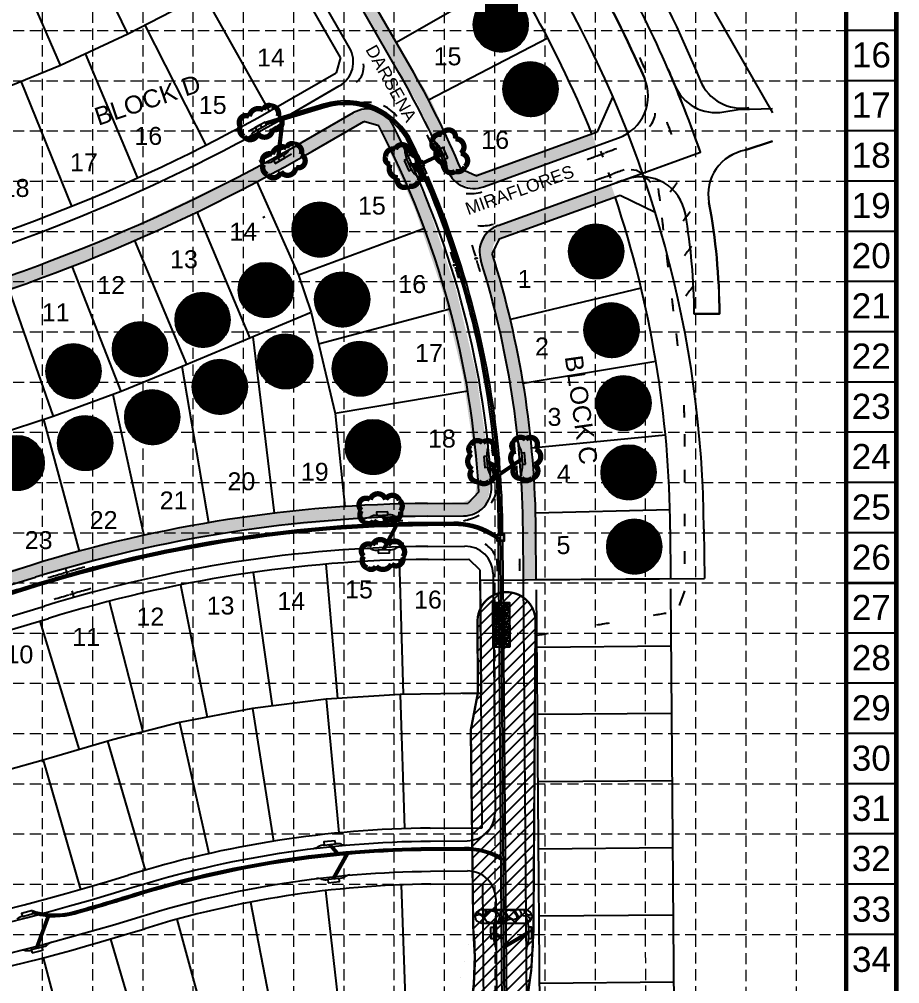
# Model space of a CAD drawing. Extents: x 2138193 to 2139991, y 332071 to 334944.
# Drawn here: x 2139205 to 2139991, y 333374 to 334235 of the extents above; entities that cross this region are included whole.
import ezdxf
from ezdxf.enums import TextEntityAlignment as Align

# ---------------------------------------------------------------- set-up
doc = ezdxf.new("R2010")
doc.units = 0
doc.header["$LTSCALE"] = 100
doc.header["$MEASUREMENT"] = 0
for name, pattern in [('DASHED', [0.75, 0.5, -0.25]), ('DASHED2', [0.375, 0.25, -0.125]), ('HIDDEN', [0.375, 0.25, -0.125])]:
    doc.linetypes.add(name, pattern=pattern)
doc.layers.add('0_cjb', color=5, linetype='Continuous', plot=False)
doc.layers.add('C-ROAD-ASPH-HTCH-OL', color=250, linetype='Continuous', plot=False)
for name, color, linetype in [('BASE', 7, 'Continuous'), ('C-EROS-HTCH-OL', 250, 'Continuous'), ('C-FLOW-ARROW-N', 7, 'Continuous'), ('C-ROAD-ASPH-N', 7, 'Continuous'), ('C-ROAD-BACK-F', 7, 'DASHED2'), ('C-ROAD-BACK-N', 1, 'Continuous'), ('C-ROAD-IDEN-N', 1, 'Continuous'), ('C-STRM-INLET-N', 4, 'Continuous'), ('C-STRM-PVC-INLET-N', 7, 'Continuous'), ('EROSION CONTROL BLANKET', 84, 'Continuous'), ('GRID', 254, 'DASHED'), ('LEGEND', 7, 'Continuous'), ('LOGO', 7, 'Continuous'), ('STORM', 5, 'Continuous'), ('V-ESMT-STRM-N', 2, 'DASHED'), ('V-PROP-E', 7, 'Continuous'), ('V-PROP-N', 3, 'Continuous'), ('V-PROP-RWAY-N', 4, 'Continuous'), ('V-PROP-SUBD-IDEN-N', 7, 'Continuous'), ('V-PROP-SUBD-N', 7, 'Continuous')]:
    doc.layers.add(name, color=color, linetype=linetype)
doc.styles.add('L80', font='simplex', dxfattribs={"height": 8})
doc.styles.add('ryland', font='ARIAL.TTF', dxfattribs={"height": 25})
doc.styles.get("Standard").update_dxf_attribs({"font": 'ARIAL.TTF'})
doc.dimstyles.new('40sc-FlowArrow', dxfattribs={"dimscale": 40, "dimtxt": 0.18, "dimasz": 0.13, "dimexe": 0.0625, "dimexo": 0.03, "dimgap": 0.02, "dimtad": 1, "dimdsep": 46, "dimtxsty": 'L80', "dimcen": 0.02, "dimclrd": 256, "dimclre": 256, "dimclrt": 256, "dimaunit": 1, "dimazin": 2, "dimtfac": 1, "dimtofl": 0, "dimtmove": 0, "dimatfit": 3, "dimfxl": 0, "dimtolj": 1, "dimtzin": 0, "dimlwd": -1, "dimlwe": -1, "dimarcsym": 0})
pattern_1 = [(174.72058, (2137339.8056, 334710.3259), (-239.9424488, 20.67896104), [2.69072, -266.38176]), (131.677478, (2137337.12625, 334710.57345), (159.48991827, -180.4521236), [4.61736, -457.1185]), (79.21818, (2137334.056, 334714.0221), (-56.8262465, -291.8403322), [3.25576, -322.32064]), (213.981478, (2137325.3852, 334717.2867), (332.63244068, 223.05976866), [4.20476, -416.27116]), (239.541478, (2137321.8985, 334714.93655), (132.63310857, 223.6257218), [4.1231, -408.18746]), (303.981478, (2137319.8085, 334711.38245), (-223.05976866, 332.63244068), [4.20476, -416.27116]), (344.401978, (2137322.1586, 334707.8958), (-315.74967042, 88.89400933), [5.56058, -550.49698]), (18.963078, (2137327.5144, 334706.4006), (436.42840963, 150.76550161), [5.24976, -519.72642]), (68.137378, (2137332.4792, 334708.1066), (112.80295797, 283.68202874), [4.219, -417.68146]), (121.94418, (2137334.0503, 334712.0222), (115.4677322, -188.3273857), [4.81664, -236.01526]), (169.105178, (2137331.5019, 334716.1094), (-319.828908, 60.9054196), [6.22896, -616.6675]), (85.52188, (2137337.06, 334701.2936), (12.5205059, 183.965324), [2.12602, -210.47688]), (118.176978, (2137337.226, 334703.4131), (123.34290673, -232.3499988), [4.04474, -400.43022]), (171.7078, (2137335.316, 334706.979), (-16.033895, -11.95468), [2.82842, -25.45584]), (149.90638, (2137336.4033, 334709.5355), (91.8411963, -56.2600717), [1.52316, -150.7923]), (238.50918, (2137335.0855, 334710.2992), (36.1469965, 51.897931), [2.15406, -105.54924]), (337.67158, (2137333.9603, 334708.4624), (67.9318353, -24.19225), [3.49858, -113.12046]), (108.27288, (2137337.1965, 334707.133), (7.8755, -44.022448), [2.52982, -60.71574]), (323.09728, (2137328.1517, 334719.5989), (167.64837573, -124.47498567), [3.544, -350.8569]), (17.05398, (2137330.9857, 334717.4708), (-224.1914879, -67.36601625), [2.97322, -294.34816]), (239.90638, (2137340.4033, 334709.5242), (56.2600717, 91.8411963), [3.0463, -149.26916]), (290.31828, (2137338.8758, 334706.8885), (-71.4452683, 196.2028888), [3.544, -350.8569]), (286.15178, (2137318.2107, 334712.187), (-27.7057037, 104.0787919), [3.4176, -167.46248]), (241.48288, (2137319.1615, 334708.9043), (116.59954256, 211.670842), [2.86356, -283.49286]), (13.50918, (2137324.489, 334697.4092), (104.0788217, 27.705593), [3.0463, -149.26916]), (324.06178, (2137327.451, 334698.1208), (-219.54633124, 160.6219524), [3.35262, -331.90848]), (16.15178, (2137318.6312, 334705.2658), (-104.0787919, -27.7057037), [1.7088, -169.17128]), (48.01768, (2137323.7717, 334698.371), (52.1809216, 63.8525795), [1.0198, -100.96058]), (112.67158, (2137324.454, 334699.1293), (19.830186, -60.056336), [4.1231, -78.339]), (132.716778, (2137322.8646, 334702.9338), (135.580672, -148.3842266), [3.821, -378.27846]), (250.39788, (2137332.517, 334707.3865), (20.113078, 39.943265), [2.88444, -69.22658]), (299.864978, (2137331.5495, 334704.6692), (171.16163654, -296.48557797), [5.03588, -498.55126]), (7.65318, (2137334.0572, 334700.302), (-160.0559562, -19.5472004), [2.05912, -203.85348]), (36.7078, (2137336.098, 334700.576), (4.07921, 27.98857), [1.2, -18.8]), (66.96418, (2137323.1065, 334703.6131), (-64.4186136, -147.8182652), [2.77848, -275.0704]), (354.72058, (2137324.1937, 334706.17), (239.9424488, -20.67896104), [5.38144, -263.69104]), (306.7078, (2137329.552, 334705.675), (27.98857, -4.07921), [5.2, -14.8]), (272.01258, (2137332.6606, 334701.506), (-7.30935767, 244.0216699), [3.16228, -313.06548]), (200.76238, (2137332.7716, 334698.3457), (-76.090241, -31.7848314), [2.91204, -142.69016]), (154.353778, (2137330.0487, 334697.3134), (-387.47788744, 185.0969586), [4.7413, -469.38948]), (122.133878, (2137325.7745, 334699.3655), (-139.3770343, 220.39519896), [5.01598, -496.58148])]
pattern_2 = [(45, (-102633169.5047, -16012918.0205), (-4.24264068712, 4.24264068712), [])]

# ---------------------------------------------------------------- blocks, each defined once
blk = doc.blocks.new('A$C24752AEE')
at = {"layer": 'C-ROAD-BACK-F', "linetype": 'Continuous'}
h = blk.add_hatch(dxfattribs=at)
h.set_pattern_fill('ANSI31', color=81, scale=48, style=0)
h.set_pattern_definition(pattern_2)
edge = h.paths.add_edge_path()
edge.add_arc((24.32, 24.32), 24.32, 0, 360)
at = {"layer": 'C-ROAD-BACK-F', "ltscale": 10}
h = blk.add_hatch(dxfattribs=at)
h.set_pattern_fill('ANSI31', color=1, scale=48, style=0)
h.set_pattern_definition(pattern_2)
edge = h.paths.add_edge_path()
edge.add_arc((24.32, 24.32), 24.32, 0, 360)
h = blk.add_hatch(dxfattribs=at)
h.set_pattern_fill('ANSI31', color=81, scale=4.8, style=0)
h.set_pattern_definition([(45, (-102633169.50465, -16012918.0205), (-0.424264068712, 0.424264068712), [])])
edge = h.paths.add_edge_path()
edge.add_arc((24.32, 24.32), 24.32, 0, 360)
h = blk.add_hatch(dxfattribs=at)
h.set_pattern_fill('ANSI31', color=81, scale=0.48, style=0)
h.set_pattern_definition([(45, (-102633169.50465, -16012918.02052), (-0.042426406871193, 0.042426406871193), [])])
edge = h.paths.add_edge_path()
edge.add_arc((24.32, 24.32), 24.32, 0, 360)
at = {"color": 5}
blk.add_circle((24.32, 24.32), 24.32, dxfattribs=at)
at = {"layer": 'BASE', "color": 5, "style": 'ryland', "width": 1}
blk.add_text('R', height=30.74, dxfattribs=at).set_placement((24.33, 9.69), align=Align.CENTER)
blk = doc.blocks.new('inlet protection')
at = {"layer": 'LEGEND', "color": 170, "ltscale": 100, "const_width": 9.48}
blk.add_lwpolyline([(38, 58.5, 0.520567), (38, 58.5, 0.765195), (16.6, 47.7, 0.417879), (16.5, 28.3, 0.6649), (41, 24.6, 0.744833), (68.6, 22.2, 0.975642), (85.8, 40, 0.520567), (81.5, 61.5, 0.520567), (65.8, 60, 0.540264), (38, 58.5)], format="xyb", close=True, dxfattribs=at)

msp = doc.modelspace()

# ---------------------------------------------------------------- hatches: boundary and pattern name
at = {"layer": 'STORM', "ltscale": 10}
h = msp.add_hatch(dxfattribs=at)
h.set_pattern_fill('ANSI31', color=5, scale=60, style=0)
edge = h.paths.add_edge_path()
edge.add_line((2139356.97, 332973.32), (2139375.28, 332974.8))
edge.add_arc((2139385.01, 332961.24), 16.69, 21.58813, 125.65233, ccw=False)
edge.add_line((2139400.52, 332967.38), (2139401.02, 332932.76))
edge.add_line((2139401.02, 332932.76), (2139515.83, 333090.04))
edge.add_line((2139515.83, 333090.04), (2139606.36, 333222.69))
edge.add_arc((2139283.65, 333424.65), 380.7, 327.96032, 359.37747)
edge.add_line((2139664.32, 333420.51), (2139666.13, 333696.22))
edge.add_arc((2139640.28, 333697.59), 25.89, 356.97573, 542.50747)
edge.add_line((2139614.41, 333696.45), (2139614.55, 333633.02))
edge.add_line((2139614.55, 333633.02), (2139608.34, 333600.43))
edge.add_line((2139608.34, 333600.43), (2139610.58, 333422.99))
edge.add_arc((2139337.37, 333395.65), 274.57, -35.58268, 5.71539, ccw=False)
edge.add_line((2139560.67, 333235.88), (2139356.97, 332973.32))
at = {"layer": 'STORM'}
h = msp.add_hatch(dxfattribs=at)
h.set_pattern_fill('GRAVEL', color=1, scale=7.5, style=0)
h.set_pattern_definition([(228.0128, (2139655.45, 333688.8597), (-59.999987, -67.50001), [1.009, -99.89316]), (184.9697, (2139654.775, 333688.1097), (90.000008, 7.4999348), [1.7315, -171.41944]), (132.5104, (2139653.05, 333687.9597), (74.9999304, -82.500065), [1.2209, -120.87024]), (267.2737, (2139650.125, 333686.0847), (7.49997, 150.0000022), [1.57679, -156.10169]), (292.8337, (2139650.05, 333684.5097), (-37.5000743, 89.999973), [1.54616, -153.0703]), (357.2737, (2139650.65, 333683.0847), (-150.0000022, 7.49997), [1.57679, -156.10169]), (37.6942, (2139652.225, 333683.00972), (-97.500055, -74.999928), [2.08522, -206.43637]), (72.2553, (2139653.875, 333684.28472), (52.5000807, 164.9999717), [1.96866, -194.8974]), (121.4296, (2139654.475, 333686.1597), (-60.0000618, 97.4999628), [1.58213, -156.63055]), (175.2364, (2139653.65, 333687.5097), (82.500007, -7.499936), [1.80624, -88.50572]), (222.3974, (2139651.85, 333687.65972), (-90.0000551, -82.4999406), [2.33586, -231.25031]), (138.8141, (2139657.55, 333686.0097), (-52.500022, 44.99998), [0.79726, -78.92883]), (171.4692, (2139656.95, 333686.5347), (97.499987, -15.0000593), [1.51678, -150.16133]), (225, (2139655.45, 333686.7597), (-8e-16, -7.5), [1.0607, -9.5459]), (203.1986, (2139654.925, 333687.6597), (37.499998, 15.00001), [0.5712, -56.5471]), (291.8014, (2139654.4, 333687.4347), (-7.5, 22.5), [0.8078, -39.581]), (30.9638, (2139654.7, 333686.6847), (22.499985, 15.00002), [1.312, -42.4202]), (161.565, (2139655.825, 333687.3597), (15, -7.49999), [0.9487, -22.7684]), (16.3895, (2139650.05, 333687.4347), (75.0000165, 22.4999453), [1.329, -131.57134]), (70.3462, (2139651.325, 333687.8097), (-29.999964, -82.500016), [1.11496, -110.38056]), (293.1986, (2139655.825, 333688.8597), (-15.00001, 37.499998), [1.14236, -55.97593]), (343.6105, (2139656.275, 333687.8097), (-75.0000165, 22.4999453), [1.329, -131.57134]), (339.444, (2139650.05, 333682.7847), (-37.500014, 14.99997), [1.2816, -62.79843]), (294.7751, (2139651.25, 333682.3347), (-37.4999414, 82.500026), [1.07383, -106.30982]), (66.8014, (2139655.9, 333681.3597), (15.00001, 37.499998), [1.14236, -55.97593]), (17.354, (2139656.35, 333682.4097), (-97.500015, -29.999959), [1.25723, -124.46568]), (69.444, (2139652.225, 333681.3597), (-14.99997, -37.500014), [0.6408, -63.43923]), (101.31, (2139655.45, 333681.3597), (-7.49998, 30.000006), [0.3824, -37.8602]), (165.964, (2139655.375, 333681.7347), (22.500004, -7.499985), [1.5462, -29.3771]), (186.009, (2139653.875, 333682.1097), (74.999998, 7.499995), [1.43287, -141.85442]), (303.69, (2139654.7, 333686.0097), (-7.50001, 15), [1.0817, -25.96]), (353.1572, (2139655.3, 333685.10972), (127.4999952, -15.00006), [1.88845, -186.95672]), (60.9454, (2139657.175, 333684.8847), (-30, -52.500003), [0.77217, -76.44505]), (90, (2139657.55, 333685.56), (-7.5, 7.5), [0.45, -7.05]), (120.2564, (2139653.725, 333682.3347), (29.999962, -52.5000184), [1.04193, -103.1514]), (48.0128, (2139653.2, 333683.2347), (59.999987, 67.50001), [2.01804, -98.88414]), (0, (2139654.55, 333684.735), (7.5, 7.5), [1.95, -5.55]), (325.3048, (2139656.5, 333684.7347), (-74.999957, 52.5000646), [1.18586, -117.39956]), (254.0546, (2139657.475, 333684.0597), (-7.5, -30), [1.092, -53.5088]), (207.646, (2139657.175, 333683.0097), (-142.4999686, -75.0000578), [1.778, -176.02105]), (175.4261, (2139655.6, 333682.18472), (-97.5000042, 7.499961), [1.881, -186.21805])])
h.paths.add_polyline_path([(2139643.37, 333674.22), (2139628.37, 333674.1), (2139628.05, 333714.1), (2139632.68, 333714.14), (2139632.8, 333699.14), (2139638.55, 333699.18), (2139638.43, 333714.18), (2139643.05, 333714.22)])
h = msp.add_hatch(dxfattribs=at)
h.set_pattern_fill('GRAVEL', color=1, scale=20, angle=-53.29222, style=0)
h.set_pattern_definition(pattern_1)
edge = h.paths.add_edge_path()
edge.add_line((2139656.75, 333439.91), (2139618.22, 333439.91))
edge.add_arc((2139618.22, 333433.91), 6, 90, 270)
edge.add_line((2139618.22, 333427.91), (2139656.75, 333427.91))
edge.add_arc((2139656.75, 333433.91), 6, 270, 450)
h = msp.add_hatch(dxfattribs=at)
h.set_pattern_fill('GRAVEL', color=1, scale=20, angle=-53.29222, style=0)
h.set_pattern_definition(pattern_1)
edge = h.paths.add_edge_path()
edge.add_line((2139656.75, 333439.91), (2139618.22, 333439.91))
edge.add_arc((2139618.22, 333433.91), 6, 90, 270)
edge.add_line((2139618.22, 333427.91), (2139656.75, 333427.91))
edge.add_arc((2139656.75, 333433.91), 6, 270, 450)

# ---------------------------------------------------------------- linework, layer by layer
at = {"layer": '0_cjb'}
msp.add_line((2139422.66, 334058.06), (2139424.5, 334058.83), dxfattribs=at)
for points in [[(2139410.02, 334135.04), (2139420.38, 334140.76), (2139421.73, 334138.27)], [(2139448.38, 334114.42), (2139438.02, 334108.7), (2139436.67, 334111.19)]]:
    msp.add_lwpolyline(points, dxfattribs=at)
at = {"layer": 'BASE'}
for p, q in [((2139988.37, 332072.69), (2139988.37, 334942.37)), ((2139943.53, 332117.53), (2139943.53, 334897.53)), ((2139988.37, 334224.95), (2139943.53, 334224.95)), ((2139988.37, 334180.11), (2139943.53, 334180.11)), ((2139988.37, 334135.27), (2139943.53, 334135.27)), ((2139988.37, 334090.43), (2139943.53, 334090.43)), ((2139988.37, 334045.6), (2139943.53, 334045.6)), ((2139988.37, 334000.76), (2139943.53, 334000.76)), ((2139988.37, 333955.92), (2139943.53, 333955.92)), ((2139988.37, 333911.08), (2139943.53, 333911.08)), ((2139988.37, 333866.24), (2139943.53, 333866.24)), ((2139988.37, 333821.4), (2139943.53, 333821.4)), ((2139988.37, 333776.56), (2139943.53, 333776.56)), ((2139988.37, 333731.72), (2139943.53, 333731.72)), ((2139988.37, 333686.89), (2139943.53, 333686.89)), ((2139988.37, 333642.05), (2139943.53, 333642.05)), ((2139988.37, 333597.21), (2139943.53, 333597.21)), ((2139988.37, 333552.37), (2139943.53, 333552.37)), ((2139988.37, 333507.53), (2139943.53, 333507.53)), ((2139988.37, 333462.69), (2139943.53, 333462.69)), ((2139988.37, 333417.85), (2139943.53, 333417.85))]:
    msp.add_line(p, q, dxfattribs=at)
at = {"layer": 'BASE', "color": 7, "ltscale": 10, "const_width": 1}
for points in [[(2139987.9, 334224.94), (2139944.52, 334224.94)], [(2139987.9, 334180.17), (2139944.52, 334180.17)], [(2139987.9, 334135.23), (2139944.52, 334135.23)], [(2139987.9, 334090.25), (2139944.52, 334090.25)], [(2139987.9, 334045.48), (2139944.52, 334045.48)], [(2139987.9, 334000.72), (2139944.52, 334000.72)], [(2139987.9, 333955.75), (2139944.52, 333955.75)], [(2139987.9, 333910.87), (2139944.52, 333910.87)], [(2139987.9, 333866.08), (2139944.52, 333866.08)], [(2139987.9, 333821.35), (2139944.52, 333821.35)], [(2139987.9, 333776.33), (2139944.52, 333776.33)], [(2139987.9, 333731.07), (2139944.52, 333731.07)], [(2139987.9, 333686.96), (2139944.52, 333686.96)], [(2139987.9, 333642.17), (2139944.52, 333642.17)], [(2139987.9, 333597.46), (2139944.52, 333597.46)], [(2139987.9, 333551.94), (2139944.52, 333551.94)], [(2139987.9, 333507.5), (2139944.52, 333507.5)], [(2139987.9, 333463.02), (2139944.52, 333463.02)], [(2139987.9, 333417.97), (2139944.52, 333417.97)]]:
    msp.add_lwpolyline(points, dxfattribs=at)
at = {"layer": 'C-EROS-HTCH-OL'}
msp.add_lwpolyline([(2139375.95, 332999.02), (2139408.37, 333008.26, -0.455296), (2139421.94, 333002.17), (2139422.66, 332954.89), (2139515.83, 333090.04), (2139606.36, 333222.69, 0.137948), (2139664.32, 333420.51), (2139666.13, 333696.22, 1.049477), (2139614.41, 333696.45), (2139614.55, 333633.02), (2139608.34, 333600.43), (2139610.58, 333422.99, -0.182173), (2139560.67, 333235.88)], format="xyb", close=True, dxfattribs=at)
msp.add_lwpolyline([(2139375.95, 332999.02), (2139408.37, 333008.26, -0.455296), (2139421.94, 333002.17), (2139422.66, 332954.89), (2139515.83, 333090.04), (2139606.36, 333222.69, 0.137948), (2139664.32, 333420.51), (2139666.13, 333696.22, 1.049477), (2139614.41, 333696.45), (2139614.55, 333633.02), (2139608.34, 333600.43), (2139610.58, 333422.99, -0.182173), (2139560.67, 333235.88)], format="xyb", close=True, dxfattribs=at)
at = {"layer": 'C-FLOW-ARROW-N'}
for p, q in [((2139722.62, 334113.5), (2139727.73, 334115.53)), ((2139724.16, 334117.07), (2139726.2, 334111.96)), ((2139731.01, 334098.28), (2139733.04, 334093.17)), ((2139729.47, 334094.71), (2139734.58, 334096.74)), ((2139611.54, 334021.04), (2139614.75, 334022.08)), ((2139613.45, 334020.39), (2139612.76, 334022.56)), ((2139592.34, 334015.21), (2139595.55, 334016.25)), ((2139594.25, 334014.56), (2139593.56, 334016.73)), ((2139244.75, 333740.59), (2139250.08, 333741.96)), ((2139246.73, 333743.94), (2139248.1, 333738.61)), ((2139250.25, 333721.35), (2139255.58, 333722.72)), ((2139252.23, 333724.7), (2139253.6, 333719.37))]:
    msp.add_line(p, q, dxfattribs=at)
for centre, radius, start, end in [((2139495.92, 334192.05), 16.85, 307.62025, 10.38811), ((2139516.88, 334099.28), 61.41, 87.24465, 100.42159), ((2139516.92, 334128.49), 32.18, 37.44843, 65.13962), ((2139753.97, 334152.53), 19.18, 316.29995, 356.004), ((2139751.97, 334087.29), 13.23, 50.61225, 91.62336), ((2139608.18, 334114.29), 35.01, 263.6936, 286.913), ((2139618.41, 334085.6), 35.01, 263.6936, 286.913), ((2139610.73, 333816.12), 20.47, 320.91819, 356.62758), ((2139588.19, 333848.69), 62.97, 282.61173, 295.92875), ((2139606.25, 333743.7), 27.16, 28.4045, 56.28533)]:
    msp.add_arc(centre, radius, start, end, dxfattribs=at)
for points in [[(2139509.2, 334183.07), (2139506.05, 334178.59), (2139510.48, 334181.8)], [(2139511.24, 334159.51), (2139505.77, 334159.68), (2139511, 334161.3)], [(2139538.14, 334151.42), (2139542.46, 334148.06), (2139539.46, 334152.64)], [(2139772.92, 334145.72), (2139773.11, 334151.19), (2139771.15, 334146.08)], [(2139609.66, 334078.25), (2139604.33, 334079.5), (2139609.78, 334080.04)], [(2139619.9, 334049.55), (2139614.57, 334050.8), (2139620.01, 334051.35)], [(2139629.31, 333809.76), (2139631.16, 333814.91), (2139631.08, 333809.44)], [(2139607.38, 333787.77), (2139601.94, 333787.24), (2139606.92, 333789.51)], [(2139624.88, 333762.13), (2139621.33, 333766.29), (2139626.04, 333763.51)]]:
    msp.add_solid(points, dxfattribs=at)
at = {"layer": 'C-ROAD-ASPH-HTCH-OL'}
msp.add_lwpolyline([(2139877.88, 334126.1), (2139853.47, 334117.97, 0.417674), (2139821.01, 334071.24, -0.045213), (2139830.36, 333971.96), (2139807.86, 333971.88, 0.042408), (2139799.95, 334061.27, 0.460932), (2139747.58, 334092.22, 0.004324), (2139738.1, 334088.88), (2139813.47, 334116.16, 0.018909), (2139784.62, 334190.12, -0.006622), (2139790.27, 334176.62, 0.353729), (2139834.23, 334152.18), (2139847.11, 334154.42), (2139877.88, 334155.15)], format="xyb", dxfattribs=at)
at = {"layer": 'C-ROAD-ASPH-N'}
for p, q in [((2139834.23, 334152.18), (2139847.11, 334154.42)), ((2139847.11, 334154.42), (2139877.88, 334155.15)), ((2139853.47, 334117.97), (2139877.88, 334126.1)), ((2139807.86, 333971.88), (2139830.36, 333971.96))]:
    msp.add_line(p, q, dxfattribs=at)
for centre, radius, start, end in [((2138821.56, 333771.75), 1050, 23.48108, 23.57072), ((2139277.87, 333969.98), 552.5, 21.96342, 23.48108), ((2139827.37, 334191.59), 40, 201.96342, 279.88402), ((2139860.33, 334078.57), 40, 99.88402, 190.56005), ((2139935.98, 333542.09), 581.5, 108.9044, 109.89547), ((2139760.54, 334054.38), 40, 9.91838, 108.9044), ((2139277.87, 333969.98), 552.5, 0.2051, 10.56005), ((2139277.87, 333969.98), 530, 0.2051, 9.91838)]:
    msp.add_arc(centre, radius, start, end, dxfattribs=at)
at = {"layer": 'C-ROAD-BACK-F', "linetype": 'Continuous'}
for p, q in [((2139628.39, 333734.1), (2139630.05, 333526.72)), ((2139630.67, 333449.72), (2139632.37, 333236.73))]:
    msp.add_line(p, q, dxfattribs=at)
for points in [[(2139541.5, 334671.49), (2139751.47, 334306.11, -0.032697), (2139813.19, 334180.32, 0.351624), (2139857.04, 334156.15)], [(2138585.15, 333458.01), (2138585.91, 333387.64, 0.414214), (2138611.18, 333362.91), (2138695.29, 333363.81, 0.072702), (2139305.84, 333459.76, -0.073385), (2139572.26, 333501.25), (2139605.25, 333501.52)], [(2138898.7, 333348.56, 0.049094), (2139313.84, 333433.97, -0.073385), (2139572.48, 333474.25), (2139605.47, 333474.52)]]:
    msp.add_lwpolyline(points, format="xyb", dxfattribs=at)
at = {"layer": 'C-ROAD-BACK-F', "linetype": 'Continuous', "flags": 128}
msp.add_lwpolyline([(2139661.77, 332937.23), (2139655.39, 333734.32)], dxfattribs=at)
at = {"layer": 'C-ROAD-BACK-F', "linetype": 'Continuous'}
for centre, start, end in [((2139605.05, 333526.52), 270.45854, 0.45854), ((2139605.67, 333449.52), 0.45854, 90.45854)]:
    msp.add_arc(centre, 25, start, end, dxfattribs=at)
at = {"layer": 'C-ROAD-BACK-N', "color": 7}
for p, q in [((2139500.18, 334209.52), (2139394.38, 334393.64)), ((2139544.24, 334187.03), (2139426.43, 334392.05)), ((2139447.88, 334150.64), (2139490.96, 334175.39)), ((2139461.34, 334127.23), (2139503.71, 334151.58)), ((2139619.62, 334085.35), (2139740.29, 334129.02)), ((2139632.67, 334050.73), (2139813.47, 334116.16)), ((2139569.94, 333791.24), (2139601.98, 333791.5)), ((2139655.39, 333734.32), (2139655.04, 333778.43)), ((2139570.16, 333764.25), (2139603.15, 333764.51)), ((2139628.35, 333739.71), (2139628.39, 333734.1))]:
    msp.add_line(p, q, dxfattribs=at)
msp.add_lwpolyline([(2139208.04, 334542.86), (2139433.89, 334669.23, -0.410869), (2139501.66, 334650.51), (2139712.45, 334283.69, -0.027551), (2139763.34, 334182.63, -0.027551)], format="xyb", dxfattribs=at)
for centre, radius, start, end in [((2138672.38, 335500.19), 1293.5, 266.95655, 299.2284), ((2138821.56, 333771.75), 1050, 19.14787, 29.88339), ((2138821.56, 333771.75), 1027.5, 23.57072, 29.88339), ((2139478.5, 334197.07), 25, 299.88339, 29.88339), ((2138821.56, 333771.75), 833.5, 23.12068, 29.88339), ((2139726.67, 334166.64), 40, 289.89547, 23.57072), ((2138672.38, 335500.19), 1556.5, 267.46581, 299.88339), ((2139516.17, 334129.9), 25, 27.2764, 119.88339), ((2138821.56, 333771.75), 806.5, 3.28231, 27.2764), ((2138672.38, 335500.19), 1583.5, 267.61668, 299.88339), ((2139611.11, 334108.86), 25, 203.12068, 289.89547), ((2139641.17, 334027.22), 25, 109.89547, 197.31178), ((2138821.56, 333771.75), 833.5, 0.45857, 17.31178), ((2139601.78, 333816.5), 25, 270.45854, 3.28231), ((2139579.65, 332577.78), 1213.5, 90.45854, 107.24714), ((2139579.65, 332577.78), 1186.5, 90.45854, 107.24714), ((2139603.35, 333739.51), 25, 0.45854, 90.45854), ((2138672.38, 335500.19), 1846.5, 267.96749, 287.24714), ((2138672.38, 335500.19), 1873.5, 268.07491, 287.24714)]:
    msp.add_arc(centre, radius, start, end, dxfattribs=at)
at = {"layer": 'C-STRM-INLET-N', "color": 5}
for points in [[(2139424.76, 334143.17), (2139416, 334138.34), (2139417.37, 334135.86), (2139426.12, 334140.69)], [(2139587.85, 334111.35), (2139583.74, 334120.47), (2139581.16, 334119.31), (2139585.27, 334110.19)], [(2139433.64, 334106.29), (2139442.4, 334111.12), (2139441.03, 334113.6), (2139432.28, 334108.77)], [(2139548.76, 334108.79), (2139552.93, 334099.71), (2139555.51, 334100.89), (2139551.33, 334109.98)], [(2139657.26, 333837.78), (2139656.41, 333847.75), (2139653.59, 333847.51), (2139654.44, 333837.54)], [(2139619.98, 333844.65), (2139620.82, 333834.68), (2139623.64, 333834.92), (2139622.8, 333844.89)], [(2139534.26, 333795.22), (2139524.26, 333794.83), (2139524.38, 333792), (2139534.37, 333792.39)], [(2139525.77, 333758.13), (2139535.76, 333758.54), (2139535.65, 333761.37), (2139525.66, 333760.96)]]:
    msp.add_lwpolyline(points, close=True, dxfattribs=at)
for centre, start, end in [((2139432.11, 334131.92), 93.82495, 124.30369), ((2139430.69, 334153.11), 273.82495, 298.88856), ((2139404.43, 334138.62), 298.88856, 323.95217), ((2139421.6, 334126.12), 113.47343, 143.95217), ((2139584.96, 334131.98), 204.24111, 229.30472), ((2139571.11, 334115.88), 18.82598, 49.30472), ((2139436.8, 334123.34), 293.46859, 323.94733), ((2139453.98, 334110.84), 118.88372, 143.94733), ((2139539.27, 334115.44), 359.63394, 24.69755), ((2139560.51, 334115.3), 179.63394, 210.11268), ((2139427.71, 334096.35), 93.82011, 118.88372), ((2139426.29, 334117.54), 273.82011, 304.29885), ((2139576.04, 334104.93), 359.1775, 29.65624), ((2139565.53, 334104.4), 199.28242, 229.76116), ((2139597.28, 334104.63), 179.1775, 204.24111), ((2139551.81, 334088.18), 24.69755, 49.76116), ((2139661.37, 333858.21), 184.89588, 209.95949), ((2139633.25, 333846.78), 159.793, 190.27174), ((2139613.31, 333854.12), 339.793, 4.85661), ((2139642.97, 333847.6), 359.48075, 29.95949), ((2139634.26, 333834.82), 179.44148, 209.92022), ((2139663.93, 333828.32), 159.83228, 184.89588), ((2139643.99, 333835.64), 339.83228, 10.31102), ((2139615.85, 333824.23), 4.85661, 29.92022), ((2139514.04, 333800.26), 272.26113, 297.32474), ((2139523.79, 333781.39), 86.84599, 117.32474), ((2139535.79, 333781.87), 67.19752, 97.67626), ((2139544.02, 333801.45), 247.19752, 272.26113), ((2139516.02, 333751.89), 67.27897, 92.34258), ((2139524.22, 333771.48), 247.27897, 277.75771), ((2139536.22, 333771.97), 266.92745, 297.40619), ((2139545.99, 333753.12), 92.34258, 117.40619)]:
    msp.add_arc(centre, 10.62, start, end, dxfattribs=at)
at = {"layer": 'C-STRM-PVC-INLET-N', "ltscale": 10, "const_width": 4}
msp.add_lwpolyline([(2139988.33, 334942.35), (2139988.37, 332072.69), (2138194.82, 332072.69), (2138194.82, 334942.37), (2139989.32, 334942.33)], dxfattribs=at)
msp.add_lwpolyline([(2138239.62, 334897.62), (2139943.53, 334897.53), (2139943.53, 332117.52), (2138239.66, 332117.53)], close=True, dxfattribs=at)
at = {"layer": 'EROSION CONTROL BLANKET', "ltscale": 10, "const_width": 12}
for points in [[(2139718.41, 334127.54), (2139619.1, 334092.17, -0.322527), (2139594.88, 334099.18), (2139567.13, 334160.72), (2139537.66, 334211.31), (2139501.67, 334272.55), (2139472.28, 334325.14), (2139443.02, 334376.44), (2139431.98, 334394.37), (2139430.03, 334399.98), (2139429.47, 334407.15, 0.737898), (2139339.5, 334432.25, -0.098332), (2139330.39, 334423.7), (2139295.87, 334404.98), (2139240.67, 334375.49), (2139181.31, 334346.69), (2139095.45, 334313.14), (2139058.5, 334300.47), (2138994.61, 334282.28), (2138930.73, 334266.57), (2138857.67, 334253.24, -0.438279), (2138837.97, 334268.09), (2138828.26, 334376.62)], [(2138586.37, 333787), (2138588.15, 333676.99, 0.34918), (2138609.54, 333660.51), (2138669.92, 333660.44, 0.07523), (2139218.26, 333742.57, -0.064605), (2139517.03, 333795.34), (2139603.15, 333797.82), (2139616.12, 333803.34), (2139618.6, 333811.61), (2139620.25, 333822.91), (2139618.32, 333841.38, 0.089893), (2139533.11, 334138.18, 0.435376), (2139507.31, 334146.53, -0.046339), (2139194.85, 333997.89, 5.677751)], [(2139661.11, 333734.4), (2139660, 333793.87), (2139657.07, 333851.34), (2139649.24, 333908.39), (2139638.03, 333965.82), (2139622.46, 334024.12, -0.356259), (2139631.93, 334045.13), (2139735.66, 334081.34)]]:
    msp.add_lwpolyline(points, format="xyb", dxfattribs=at)
at = {"layer": 'GRID', "color": 252, "linetype": 'HIDDEN', "lineweight": 0, "ltscale": 0.4}
for p, q in [((2139630.2, 332296.9), (2139629.86, 334898.54)), ((2139674.8, 332296.44), (2139674.7, 334898.54)), ((2139719.68, 332296.99), (2139719.54, 334898.54)), ((2139764.6, 332297.14), (2139764.38, 334898.54)), ((2139809.35, 332296.75), (2139809.21, 334898.54)), ((2139854.29, 332296.16), (2139854.05, 334898.54)), ((2139899.15, 332296.28), (2139898.89, 334898.54)), ((2139226.11, 332296.74), (2139226.11, 334897.53)), ((2139270.95, 332296.73), (2139270.95, 334897.53)), ((2139315.79, 332296.73), (2139315.79, 334897.53)), ((2139360.63, 332296.72), (2139360.63, 334897.53)), ((2139405.47, 332296.71), (2139405.47, 334897.53)), ((2139450.31, 332296.71), (2139450.31, 334897.53)), ((2139495.36, 332296.81), (2139495.14, 334897.53)), ((2139540.15, 332297.03), (2139539.98, 334897.53)), ((2139584.95, 332296.49), (2139584.82, 334897.53)), ((2138239.66, 334224.95), (2139943.53, 334224.95)), ((2138239.66, 334180.11), (2139943.53, 334180.11)), ((2138239.66, 334135.27), (2139943.53, 334135.27)), ((2138239.66, 334090.43), (2139943.53, 334090.43)), ((2138239.66, 334045.6), (2139943.53, 334045.6)), ((2138239.66, 334000.76), (2139943.53, 334000.76)), ((2138239.66, 333955.92), (2139943.53, 333955.92)), ((2138239.66, 333911.08), (2139943.53, 333911.08)), ((2138239.66, 333866.24), (2139943.53, 333866.24)), ((2138239.66, 333821.4), (2139943.53, 333821.4)), ((2138239.66, 333776.56), (2139943.53, 333776.56)), ((2138239.66, 333731.72), (2139943.53, 333731.72)), ((2138239.66, 333686.89), (2139943.53, 333686.89)), ((2138239.66, 333642.05), (2139943.53, 333642.05)), ((2138239.66, 333597.21), (2139943.53, 333597.21)), ((2138239.66, 333552.37), (2139943.53, 333552.37)), ((2138239.66, 333507.53), (2139943.53, 333507.53)), ((2138239.66, 333462.69), (2139943.53, 333462.69)), ((2138239.66, 333417.85), (2139943.53, 333417.85))]:
    msp.add_line(p, q, dxfattribs=at)
at = {"layer": 'STORM', "color": 5}
for p, q in [((2139435.59, 334110.59), (2139439.26, 334144.55)), ((2139436.65, 334111.18), (2139440.48, 334146.48)), ((2139438.04, 334144.18), (2139437.17, 334147.05)), ((2139437.72, 334111.77), (2139441.34, 334145.17)), ((2139583.21, 334114.75), (2139563.48, 334105.44)), ((2139582.84, 334115.54), (2139564.92, 334107.09)), ((2139552.99, 334106.35), (2139561.23, 334105.56)), ((2139583.59, 334113.96), (2139565.65, 334105.49)), ((2139553.42, 334105.43), (2139563.94, 334104.42)), ((2139553.84, 334104.51), (2139562.06, 334103.72)), ((2139623.13, 333840.91), (2139630.66, 333837.38)), ((2139623.22, 333839.91), (2139632.56, 333835.52)), ((2139654.01, 333842.53), (2139633.12, 333827.97)), ((2139653.93, 333843.53), (2139634.72, 333830.15)), ((2139654.1, 333841.52), (2139634.86, 333828.12)), ((2139623.31, 333838.9), (2139630.82, 333835.37)), ((2139528.36, 333792.16), (2139533.13, 333784.64)), ((2139529.37, 333792.2), (2139534.91, 333783.45)), ((2139530.38, 333792.24), (2139535.15, 333784.71)), ((2139529.64, 333761.12), (2139540.78, 333782.41)), ((2139530.65, 333761.16), (2139542.45, 333783.71)), ((2139531.66, 333761.21), (2139542.79, 333782.47)), ((2139531.87, 333784.59), (2139531.96, 333782.09))]:
    msp.add_line(p, q, dxfattribs=at)
at = {"layer": 'STORM'}
for p, q in [((2139632.68, 333714.14), (2139638.43, 333714.18)), ((2139632.8, 333699.14), (2139632.68, 333714.14)), ((2139633.18, 333714.14), (2139633.18, 333714.14)), ((2139638.43, 333714.18), (2139638.55, 333699.18)), ((2139638.55, 333699.18), (2139632.8, 333699.14)), ((2139639.28, 332998.87), (2139633.67, 333699.14)), ((2139641.28, 332998.88), (2139635.67, 333699.16)), ((2139643.28, 332998.9), (2139637.67, 333699.18)), ((2139481.87, 333497.55), (2139487.84, 333490.68)), ((2139482.53, 333498.12), (2139489.72, 333489.86)), ((2139483.19, 333498.7), (2139489.98, 333490.89)), ((2139485, 333467.81), (2139497.04, 333489.55)), ((2139485.77, 333467.39), (2139498.68, 333490.7)), ((2139486.53, 333466.97), (2139499.14, 333489.74)), ((2139217.15, 333436.89), (2139219.64, 333436.21)), ((2139217.41, 333437.86), (2139219.9, 333437.18)), ((2139217.68, 333438.82), (2139220.17, 333438.14)), ((2139220.74, 333405.32), (2139231.79, 333435.08)), ((2139219.92, 333405.62), (2139230.52, 333434.19)), ((2139221.56, 333405.01), (2139232.33, 333434.04)), ((2139628.51, 333418.33), (2139635.95, 333414.11)), ((2139628.94, 333419.09), (2139637.95, 333413.99)), ((2139629.37, 333419.85), (2139635.94, 333416.13)), ((2139659.89, 333419.34), (2139638.01, 333406.48)), ((2139659.44, 333420.1), (2139640, 333408.66)), ((2139660.33, 333418.59), (2139640.01, 333406.64))]:
    msp.add_line(p, q, dxfattribs=at)
at = {"layer": 'STORM', "color": 1}
msp.add_line((2139635.87, 333674.16), (2139635.67, 333699.16), dxfattribs=at)
at = {"layer": 'STORM', "color": 5}
for points in [[(2139635.67, 333699.16), (2139635.04, 333778.27, 0.110264), (2139555.04, 334123.61, 0.369913), (2139477.61, 334157.71), (2139425.44, 334141.93)], [(2139564.01, 334107.91, 0.005533), (2139556.39, 334124.26, 0.369913), (2139477.18, 334159.15), (2139437.17, 334147.05)], [(2139561.28, 334106.67, 0.005533), (2139553.68, 334122.96, 0.369913), (2139478.05, 334156.28), (2139441.34, 334145.17)], [(2139630.66, 333837.38, 0.085027), (2139562.69, 334102.92, 0.085027)], [(2139569.21, 334096.8, 0.002535), (2139565.88, 334104.36)], [(2139634.72, 333830.15, 0.084176), (2139570.02, 334094.93, 0.084745)], [(2139633.32, 333774.58), (2139633.29, 333778.25, 0.017614), (2139630.82, 333835.37, 0.017614)], [(2139636.82, 333774.58), (2139636.79, 333778.28, 0.015299), (2139634.86, 333828.12, 0.015299)], [(2139635.1, 333770.67), (2139625.73, 333775.98, 0.131652), (2139593.16, 333784.43), (2139570, 333784.24, 0.073385), (2139221.93, 333730.03, -0.004245), (2139191.79, 333720.96, -0.137456), (2139156.72, 333720.58), (2139154.47, 333721.18)], [(2139531.87, 333784.46, 0.065455), (2139221.6, 333731.11, -0.004245), (2139191.48, 333722.04, -0.100587), (2139166.13, 333719.91, -0.100587)], [(2139531.96, 333782.21, 0.065454), (2139222.26, 333728.96, -0.004245), (2139192.11, 333719.88, -0.086694), (2139169.49, 333717.35, -0.086694)], [(2139533.13, 333784.64, 0.000261), (2139531.87, 333784.59)], [(2139540.78, 333782.41, 0.001831), (2139531.96, 333782.09)], [(2139632.62, 333773.51), (2139626.35, 333777.07, 0.131652), (2139593.15, 333785.68), (2139569.99, 333785.49, 0.007213), (2139535.15, 333784.71, 0.007213)], [(2139632.62, 333770.64), (2139625.11, 333774.89, 0.131652), (2139593.17, 333783.18), (2139570.01, 333782.99, 0.005646), (2139542.79, 333782.47, 0.005646)]]:
    msp.add_lwpolyline(points, format="xyb", dxfattribs=at)
for points in [[(2139437.32, 334146.57), (2139424.95, 334142.83)], [(2139437.89, 334144.65), (2139425.93, 334141.04)], [(2139439.26, 334144.55), (2139438.04, 334144.18)], [(2139633.67, 333699.14), (2139633.11, 333769.58)], [(2139637.67, 333699.18), (2139637.11, 333769.58)]]:
    msp.add_lwpolyline(points, dxfattribs=at)
at = {"layer": 'STORM'}
for points in [[(2139562.17, 334102.05), (2139560.05, 334106.76), (2139564.75, 334108.88), (2139566.88, 334104.18)], [(2139562.46, 334102.82), (2139560.82, 334106.46), (2139564.46, 334108.11), (2139566.11, 334104.47)], [(2139631.95, 333775.24), (2139638.29, 333775.24), (2139638.29, 333768.91), (2139631.95, 333768.91)], [(2139632.62, 333774.58), (2139637.62, 333774.58), (2139637.62, 333769.58), (2139632.62, 333769.58)], [(2139487.21, 333501.45), (2139477.26, 333500.43), (2139477.55, 333497.61), (2139487.5, 333498.64)], [(2139481.1, 333464.04), (2139491.04, 333465.11), (2139490.74, 333467.92), (2139480.8, 333466.86)], [(2139217, 333439.24), (2139207.34, 333436.66), (2139208.07, 333433.92), (2139217.73, 333436.5)], [(2139626.08, 333424.07), (2139626.14, 333414.08), (2139628.97, 333414.09), (2139628.91, 333424.09)], [(2139662.75, 333414.36), (2139662.68, 333424.36), (2139659.85, 333424.34), (2139659.92, 333414.34)], [(2139216.63, 333401.29), (2139226.3, 333403.87), (2139225.57, 333406.61), (2139215.9, 333404.03)]]:
    msp.add_lwpolyline(points, close=True, dxfattribs=at)
at = {"layer": 'STORM', "color": 5, "const_width": 2}
msp.add_lwpolyline([(2139356.97, 332973.32), (2139375.28, 332974.8, -0.488079), (2139400.52, 332967.38), (2139401.02, 332932.76), (2139515.83, 333090.04), (2139606.36, 333222.69, 0.137948), (2139664.32, 333420.51), (2139666.13, 333696.22, 1.049477), (2139614.41, 333696.45), (2139614.55, 333633.02), (2139608.34, 333600.43), (2139610.58, 333422.99, -0.182173), (2139560.67, 333235.88)], format="xyb", close=True, dxfattribs=at)
at = {"layer": 'STORM', "color": 1}
msp.add_lwpolyline([(2139643.37, 333674.22), (2139628.37, 333674.1), (2139628.05, 333714.1), (2139632.68, 333714.14), (2139632.8, 333699.14), (2139638.55, 333699.18), (2139638.43, 333714.18), (2139643.05, 333714.22)], close=True, dxfattribs=at)
at = {"layer": 'STORM'}
for points in [[(2139254.46, 333438.28, 0.00647), (2139307.62, 333454.03, -0.073385), (2139572.31, 333495.25), (2139602.67, 333495.5, -0.130015), (2139635.37, 333487.13, -0.130015)], [(2139254.73, 333437.31, 0.00647), (2139307.91, 333453.07, -0.073385), (2139572.32, 333494.25), (2139602.68, 333494.5, -0.131652), (2139635.25, 333486.05), (2139637.39, 333484.84)], [(2139255, 333436.35, 0.00647), (2139308.21, 333452.12, -0.073385), (2139572.32, 333493.25), (2139602.69, 333493.5, -0.131652), (2139634.75, 333485.18), (2139635.39, 333484.82)]]:
    msp.add_lwpolyline(points, format="xyb", dxfattribs=at)
at = {"layer": 'STORM', "color": 1, "elevation": 312.26}
msp.add_lwpolyline([(2139656.75, 333439.91), (2139618.22, 333439.91, 1), (2139618.22, 333427.91), (2139656.75, 333427.91, 1)], format="xyb", close=True, dxfattribs=at)
msp.add_lwpolyline([(2139656.75, 333439.91), (2139618.22, 333439.91, 1), (2139618.22, 333427.91), (2139656.75, 333427.91, 1)], format="xyb", close=True, dxfattribs=at)
at = {"layer": 'STORM'}
for centre, radius, start, end in [((2139466.71, 333505.2), 10.62, 275.90105, 300.96466), ((2139477.64, 333486.99), 10.62, 90.48592, 120.96466), ((2139489.58, 333488.23), 10.62, 70.83744, 101.31618), ((2139496.56, 333508.29), 10.62, 250.83744, 275.90105), ((2139490.61, 333478.54), 10.62, 270.69582, 301.17456), ((2139501.61, 333460.37), 10.62, 96.11095, 121.17456), ((2139471.78, 333457.18), 10.62, 71.04734, 96.11095), ((2139478.67, 333477.26), 10.62, 251.04734, 281.52608), ((2139221.43, 333426.54), 10.62, 79.87791, 110.35665), ((2139237.07, 333499.87), 66, 254.6857, 285.76439), ((2139237.07, 333499.87), 65, 254.6857, 285.76439), ((2139237.07, 333499.87), 64, 254.6857, 285.76439), ((2139225.16, 333447.45), 10.62, 259.87791, 284.94152), ((2139668.45, 333434.4), 10.62, 180.37692, 205.44053), ((2139209.83, 333423.45), 10.62, 99.52639, 130.00513), ((2139639.47, 333425.17), 10.62, 155.31331, 185.79205), ((2139620.17, 333434.04), 10.62, 335.31331, 0.37692), ((2139649.27, 333425.27), 10.62, 354.96179, 25.44053), ((2139223.81, 333417.08), 10.62, 279.52639, 310.00513), ((2139237.46, 333400.81), 10.62, 104.94152, 130.00513), ((2139639.55, 333413.16), 10.62, 174.96179, 205.44053), ((2139620.37, 333404.04), 10.62, 0.37692, 25.44053), ((2139668.65, 333404.4), 10.62, 155.31331, 180.37692), ((2139649.35, 333413.27), 10.62, 335.31331, 5.79205), ((2139208.48, 333393.08), 10.62, 79.87791, 104.94152), ((2139212.21, 333413.98), 10.62, 259.87791, 290.35665)]:
    msp.add_arc(centre, radius, start, end, dxfattribs=at)
msp.add_ellipse((2139635.63, 333704.66), major_axis=(-0.04, 5.5), ratio=0.25, dxfattribs=at)
at = {"layer": 'V-ESMT-STRM-N'}
msp.add_line((2139601.2, 333632.92), (2139617.7, 333633.12), dxfattribs=at)
at = {"layer": 'V-PROP-E'}
msp.add_line((2139569.48, 334688.04), (2139877.88, 334151.36), dxfattribs=at)
at = {"layer": 'V-PROP-N', "color": 0}
for p, q in [((2139816.53, 333779.72), (2139816.89, 333735.61)), ((2139616.89, 333734.01), (2139816.89, 333735.61)), ((2139616.89, 333734.01), (2139617.7, 333633.12)), ((2139617.7, 333633.12), (2139545.25, 333632.22)), ((2139479.11, 333627.98), (2139413.37, 333619.6)), ((2139545.25, 333632.22), (2139479.11, 333627.98)), ((2139413.37, 333619.6), (2139348.29, 333607.1)), ((2139348.29, 333607.1), (2139288.51, 333591.68)), ((2139288.51, 333591.68), (2139226.71, 333573.34)), ((2139226.71, 333573.34), (2139194.65, 333564.4))]:
    msp.add_line(p, q, dxfattribs=at)
msp.add_arc((2138821.56, 333771.75), 995, 0.45854, 29.88339, dxfattribs=at)
at = {"layer": 'V-PROP-RWAY-N', "color": 7}
for p, q in [((2139554.21, 334192.76), (2139434.41, 334401.26)), ((2139491.95, 334200.76), (2139382.74, 334390.81)), ((2139491.95, 334200.76), (2139488.26, 334187.11)), ((2139442.15, 334160.61), (2139488.26, 334187.11)), ((2139735.15, 334165.95), (2139721.25, 334134.37)), ((2139467.07, 334117.26), (2139512.91, 334143.6)), ((2139526.27, 334139.75), (2139512.91, 334143.6)), ((2139613.02, 334095.19), (2139721.25, 334134.37)), ((2139613.02, 334095.19), (2139599.77, 334101.02)), ((2139633.76, 334038.89), (2139741.82, 334078)), ((2139741.82, 334078), (2139773.07, 334062.74)), ((2139633.76, 334038.89), (2139627.42, 334025.97)), ((2139615.49, 333813.1), (2139605.95, 333803.03)), ((2139569.85, 333802.74), (2139605.95, 333803.03)), ((2139786.89, 333735.37), (2139786.53, 333779.48)), ((2139666.89, 333734.41), (2139666.54, 333778.52)), ((2139570.25, 333752.75), (2139606.74, 333753.04)), ((2139616.82, 333743.12), (2139606.74, 333753.04)), ((2139617.7, 333633.12), (2139616.82, 333743.12)), ((2139673.27, 332937.32), (2139666.96, 333725.47)), ((2139794.81, 332745.68), (2139786.96, 333726.43)), ((2139618.66, 333513.13), (2139617.7, 333632.8)), ((2139572.17, 333512.75), (2139618.66, 333513.13)), ((2139572.57, 333462.75), (2139619.06, 333463.13)), ((2139620.98, 333223.13), (2139619.06, 333463.13))]:
    msp.add_line(p, q, dxfattribs=at)
for centre, radius, start, end in [((2138672.38, 335500.19), 1305, 266.76351, 299.22837), ((2138821.56, 333771.75), 965, 21.96212, 29.88339), ((2138821.56, 333771.75), 845, 22.93383, 29.88339), ((2138672.38, 335500.19), 1545, 267.36268, 299.88339), ((2138821.56, 333771.75), 795, 2.98129, 27.5736), ((2138672.38, 335500.19), 1595, 267.46476, 299.88339), ((2138821.56, 333771.75), 965, 0.45854, 18.39907), ((2138821.56, 333771.75), 845, 0.45854, 17.50845), ((2139579.65, 332577.78), 1225, 90.45854, 107.24714), ((2138672.38, 335500.19), 1835, 267.87717, 287.24714), ((2139579.65, 332577.78), 1175, 90.45854, 107.24714), ((2138672.38, 335500.19), 1885, 267.94985, 287.24714), ((2139579.65, 332577.78), 935, 90.45854, 107.24714), ((2138672.38, 335500.19), 2125, 270.61441, 287.24714), ((2139579.65, 332577.78), 885, 90.45854, 107.24714), ((2138672.38, 335500.19), 2175, 275.65934, 287.24714)]:
    msp.add_arc(centre, radius, start, end, dxfattribs=at)
at = {"layer": 'V-PROP-SUBD-N'}
for p, q in [((2139302.32, 334221.99), (2139249.28, 334329.63)), ((2139242.08, 334194.02), (2139194.1, 334304.02)), ((2139646, 334273.88), (2139541.96, 334214.09)), ((2139302.32, 334221.99), (2139361.21, 334252.73)), ((2139369.7, 334257.61), (2139428.49, 334152.85)), ((2139317.26, 334229.79), (2139371.71, 334122.52)), ((2139242.08, 334194.02), (2139302.32, 334221.99)), ((2139677.11, 334218.15), (2139570.72, 334162.64)), ((2139264.19, 334204.29), (2139310.69, 334093.21)), ((2139180.59, 334168.89), (2139242.08, 334194.02)), ((2139206.74, 334179.58), (2139251.89, 334067.99)), ((2139417.39, 334089.88), (2139454.47, 334006.4)), ((2139411.29, 333950.31), (2139364.11, 334062.99)), ((2139566.98, 334048.12), (2139454.47, 334006.4)), ((2139354.97, 333926.73), (2139308.57, 334037.56)), ((2139296.23, 333902.68), (2139252.58, 334014.46)), ((2139454.47, 334006.4), (2139465.82, 333973.14)), ((2139760.45, 333994.75), (2139643.69, 333967.02)), ((2139196.01, 333993.59), (2139235.41, 333880.24)), ((2139465.82, 333973.14), (2139350.7, 333924.94)), ((2139465.82, 333973.14), (2139487.32, 333883.1)), ((2139472.5, 333945.18), (2139589.77, 333976.42)), ((2139413.82, 333951.37), (2139432.82, 333793.95)), ((2139773.58, 333929.52), (2139655.2, 333909.9)), ((2139350.7, 333924.94), (2139296.23, 333902.68)), ((2139374.41, 333785.47), (2139350.7, 333924.94)), ((2139296.23, 333902.68), (2139235.41, 333880.24)), ((2139288.8, 333899.94), (2139316.47, 333774.18)), ((2139605.67, 333902.89), (2139487.32, 333883.1)), ((2139487.32, 333883.1), (2139495.98, 333799.92)), ((2139235.41, 333880.24), (2139173.78, 333860.12)), ((2139259.14, 333760.11), (2139227.29, 333877.59)), ((2139782.19, 333863.53), (2139662.73, 333852.11)), ((2139786.23, 333797.1), (2139666.27, 333793.95)), ((2139479.1, 333748.47), (2139489.39, 333628.64)), ((2139544.56, 333752.26), (2139548.14, 333632.26)), ((2139413.95, 333741.04), (2139430.93, 333621.84)), ((2139349.31, 333729.98), (2139372.93, 333611.83)), ((2139786.89, 333735.37), (2139666.89, 333734.41)), ((2139285.39, 333715.34), (2139315.58, 333598.66)), ((2139223.53, 333697.56), (2139258.62, 333582.81)), ((2139667.37, 333674.42), (2139787.37, 333675.38)), ((2139479.11, 333627.98), (2139490.55, 333508.53)), ((2139545.25, 333632.22), (2139549.16, 333512.29)), ((2139413.37, 333619.6), (2139432.28, 333501.1)), ((2139667.85, 333614.42), (2139787.84, 333615.38)), ((2139348.29, 333607.1), (2139374.6, 333490.02)), ((2139284.12, 333590.54), (2139317.73, 333475.35)), ((2139226.71, 333573.34), (2139259.89, 333458.02)), ((2139668.32, 333554.42), (2139788.32, 333555.38)), ((2139668.8, 333494.42), (2139788.79, 333495.38)), ((2139546.07, 333462.15), (2139550.63, 333342.12)), ((2139478.64, 333457), (2139492.4, 333337.27)), ((2139411.8, 333446.72), (2139434.7, 333328.19)), ((2139669.27, 333434.42), (2139789.27, 333435.38)), ((2139345.94, 333431.37), (2139377.82, 333314.94)), ((2139286.61, 333413.72), (2139320.49, 333298.61)), ((2139226.52, 333396.96), (2139257.09, 333280.92)), ((2139669.75, 333374.41), (2139789.74, 333375.38))]:
    msp.add_line(p, q, dxfattribs=at)

# ---------------------------------------------------------------- block references
at = {"layer": 'EROSION CONTROL BLANKET', "ltscale": 10, "zscale": 0.5}
for p, xscale, yscale, rotation in [((2139403.4, 334114.15), 0.5000000000112048, 0.5000000000111982, 21.02038675090641), ((2139619.5, 334102.21), 0.5000000000334068, 0.5000000000334062, 115.960188679496), ((2139424.03, 334080.1), 0.5000000000112048, 0.5000000000111982, 21.02038675090641), ((2139577.82, 334089.08), 0.5000000000334068, 0.5000000000334068, 115.960188679496), ((2139638.99, 333814.03), 0.5, 0.5, 90), ((2139677.39, 333816.95), 0.5, 0.5, 90), ((2139551.64, 333820.28), 0.5000000001840028, 0.5000000000170175, 185.2458898625453), ((2139553.74, 333779.42), 0.5000000001840028, 0.5000000000170153, 185.2458898625453)]:
    msp.add_blockref('inlet protection', p, dxfattribs=dict(at, xscale=xscale, yscale=yscale, rotation=rotation))
at = {"layer": 'LOGO', "color": 1, "ltscale": 10}
for p in [(2139610.8, 334205.98), (2139637.37, 334148.29), (2139449.14, 334022.88), (2139696.03, 334003.38), (2139400.95, 333968.95), (2139469.19, 333960.47), (2139344.65, 333942.28), (2139709.64, 333933.11), (2139288.73, 333916.09), (2139418.49, 333905.17), (2139229.31, 333896.44), (2139484.9, 333898.62), (2139359.95, 333882.47), (2139720.41, 333867.94), (2139299.65, 333855.4), (2139239.8, 333832.25), (2139496.69, 333828.76), (2139178.67, 333814.44), (2139724.95, 333806.16), (2139730.05, 333739.86)]:
    msp.add_blockref('A$C24752AEE', p, dxfattribs=at)

# ---------------------------------------------------------------- texts
at = {"layer": 'BASE', "width": 1}
for s, p in [('16', (2139966.04, 334203.12)), ('17', (2139965.89, 334158.41)), ('18', (2139965.89, 334113.57)), ('19', (2139965.89, 334068.73)), ('20', (2139965.89, 334023.89)), ('21', (2139965.89, 333979.05)), ('22', (2139965.89, 333934.21)), ('23', (2139965.89, 333889.37)), ('24', (2139965.89, 333844.54)), ('25', (2139965.97, 333799.46)), ('26', (2139965.97, 333754.62)), ('27', (2139965.97, 333709.79)), ('28', (2139965.97, 333664.95)), ('29', (2139965.97, 333620.11)), ('30', (2139965.97, 333575.27)), ('31', (2139965.97, 333530.43)), ('32', (2139965.97, 333485.59)), ('33', (2139966.11, 333440.45)), ('34', (2139966.11, 333395.61))]:
    msp.add_text(s, height=22.419, dxfattribs=at).set_placement(p, align=Align.MIDDLE_CENTER)
at = {"layer": 'C-ROAD-IDEN-N', "color": 7}
for s, rotation, p in [('DARSENA', 299.20474, (2139529.51, 334173.4)), ('MIRAFLORES', 19.89547, (2139654.97, 334074.13))]:
    msp.add_text(s, height=11.2, rotation=rotation, dxfattribs=at).set_placement(p, align=Align.BOTTOM_CENTER)
at = {"layer": 'V-PROP-SUBD-IDEN-N'}
for s, p in [('15', (2139587.62, 334201.75)), ('14', (2139429.94, 334200.83)), ('15', (2139377.94, 334158.33)), ('16', (2139320.44, 334130.83)), ('16', (2139630.14, 334127.28)), ('17', (2139262.94, 334107.33)), ('18', (2139201.94, 334084.33)), ('15', (2139520.06, 334068.51)), ('14', (2139405.27, 334045.23)), ('13', (2139352.27, 334020.73)), ('12', (2139287.27, 333997.73)), ('16', (2139556.06, 333998.51)), ('1', (2139656.38, 334003.16)), ('11', (2139237.77, 333973.23)), ('17', (2139571.06, 333937.01)), ('18', (2139582.6, 333860.61)), ('19', (2139469.06, 333830.95)), ('20', (2139403.56, 333822.45)), ('21', (2139343.06, 333805.45)), ('22', (2139280.56, 333787.95)), ('23', (2139222.56, 333769.95)), ('15', (2139508.53, 333725.81)), ('13', (2139384.94, 333711.49)), ('14', (2139448.1, 333715.46)), ('16', (2139570.11, 333716.83)), ('12', (2139322.28, 333701.75)), ('11', (2139264.98, 333683.49)), ('10', (2139205.38, 333667.89))]:
    msp.add_text(s, height=16, dxfattribs=at).set_placement(p, align=Align.MIDDLE)
for s, rotation, p in [('BLOCK D', 18.55273, (2139319.77, 334162.97)), ('2', 0.61441, (2139671.92, 333942.92)), ('BLOCK C', 278.12578, (2139707.08, 333886.29)), ('3', 0.61441, (2139683.09, 333879.96)), ('4', 0.61441, (2139691.44, 333829.2)), ('5', 0.61441, (2139691.12, 333765.35))]:
    msp.add_text(s, height=16, rotation=rotation, dxfattribs=at).set_placement(p, align=Align.MIDDLE)

# ---------------------------------------------------------------- leaders
at = {"layer": 'C-FLOW-ARROW-N', "path_type": 1}
for points in [[(2139758.98, 334200.95), (2139763.99, 334189.85)], [(2139429.02, 334135.97), (2139440.22, 334142.24)], [(2139783.26, 334143.37), (2139787.58, 334131.98)], [(2139574.89, 334120.18), (2139569.35, 334131.92)], [(2139420.05, 334131.03), (2139409.63, 334125.39)], [(2139438.87, 334118.56), (2139450.07, 334124.83)], [(2139556.87, 334111.5), (2139551.33, 334123.24)], [(2139738.39, 334119.3), (2139728.18, 334115.6)], [(2139429.89, 334113.62), (2139419.47, 334107.98)], [(2139579.88, 334109.18), (2139584.33, 334099)], [(2139712.26, 334109.84), (2139722.4, 334113.51)], [(2139561.5, 334101.3), (2139565.95, 334091.12)], [(2139745.2, 334100.49), (2139734.99, 334096.8)], [(2139769.15, 334089.53), (2139760.37, 334097.51)], [(2139719.06, 334091.03), (2139729.21, 334094.71)], [(2139786.32, 334080.89), (2139792.75, 334089.17)], [(2139777.36, 334072.71), (2139775.99, 334083.78)], [(2139798.07, 334055.05), (2139804.5, 334063.33)], [(2139780.56, 334046.71), (2139779.2, 334057.78)], [(2139609.26, 334033.37), (2139612.49, 334023.41)], [(2139799.21, 334024.12), (2139805.63, 334032.39)], [(2139590.19, 334027.36), (2139593.41, 334017.4)], [(2139784.66, 334013.49), (2139783.3, 334024.56)], [(2139597.71, 334003.5), (2139594.6, 334013.66)], [(2139616.78, 334009.52), (2139613.67, 334019.68)], [(2139800.23, 333987.94), (2139806.66, 333996.22)], [(2139789.48, 333974.48), (2139788.11, 333985.55)], [(2139793.33, 333943.26), (2139791.96, 333954.32)], [(2139799.22, 333879.25), (2139798.77, 333890.34)], [(2139628.24, 333845.07), (2139626.85, 333859.06)], [(2139648.16, 333846.88), (2139646.77, 333860.87)], [(2139799.43, 333853.45), (2139799.43, 333864.54)], [(2139629.12, 333834.62), (2139629.92, 333823.38)], [(2139649.06, 333836.17), (2139649.86, 333824.93)], [(2139799.43, 333821.5), (2139799.43, 333832.59)], [(2139534.91, 333786.96), (2139547.81, 333787.36)], [(2139799.43, 333782.38), (2139799.43, 333793.47)], [(2139524.42, 333786.52), (2139512.13, 333785.9)], [(2139525.34, 333766.54), (2139513.05, 333765.92)], [(2139535.82, 333766.98), (2139548.72, 333767.38)], [(2139631.74, 333753.08), (2139631.83, 333742.2)], [(2139651.74, 333753.24), (2139651.83, 333742.36)], [(2139799.43, 333748.87), (2139799.43, 333759.96)], [(2139263.8, 333745.83), (2139250.35, 333742.11)], [(2139230.81, 333736.41), (2139244.34, 333740.4)], [(2139236.3, 333717.18), (2139249.84, 333721.16)], [(2139269.29, 333726.6), (2139255.85, 333722.88)], [(2139794.73, 333711.66), (2139799.43, 333724.55)], [(2139771.5, 333702.89), (2139782.83, 333704.84)], [(2139721.02, 333694.2), (2139732.35, 333696.15)], [(2139666.48, 333684.81), (2139677.81, 333686.76)]]:
    msp.add_leader(points, dimstyle='40sc-FlowArrow', override={"dimgap": 0.02, "dimtad": 0}, dxfattribs=at)

doc.saveas('drawing.dxf')
